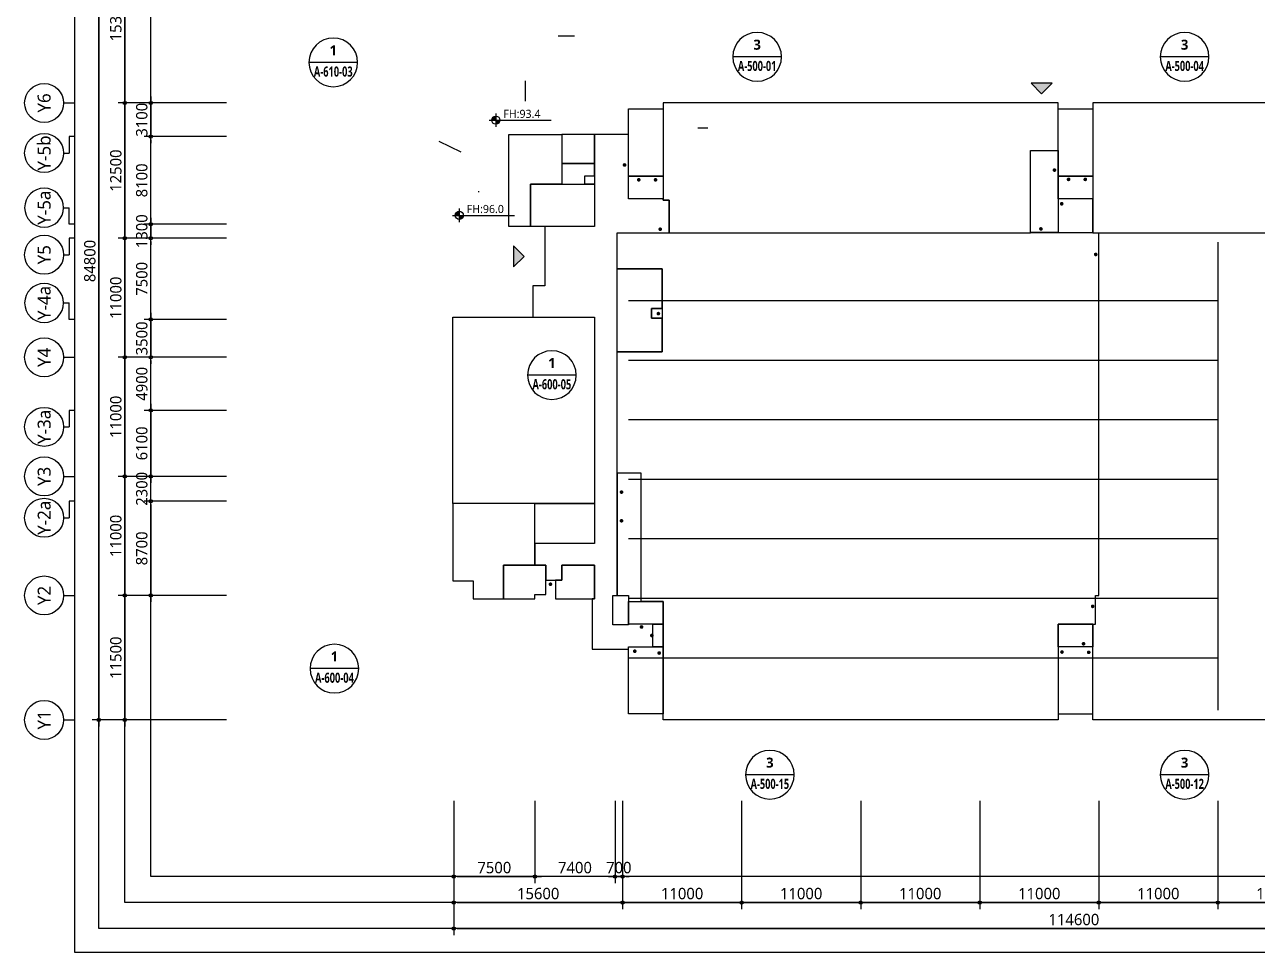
# Model space of a CAD drawing. Header units: millimetres. Extents: x -867282 to 190005487, y -1022614 to 455456909.
# Drawn here: x -598091 to -484191, y -655189 to -569482 of the extents above; entities that cross this region are included whole.
import ezdxf
from ezdxf.enums import TextEntityAlignment as Align

# ---------------------------------------------------------------- set-up
doc = ezdxf.new("R2010")
doc.units = ezdxf.units.MM
doc.header["$LTSCALE"] = 400
doc.header["$MEASUREMENT"] = 0
doc.header["$PDSIZE"] = -10
doc.layers.get('0').update_dxf_attribs({"linetype": 'CONTINUOUS'})
doc.layers.get('Defpoints').update_dxf_attribs({"color": 153, "linetype": 'CONTINUOUS'})
for name, color, linetype in [('A-ANNO-ENT', 1, 'CONTINUOUS'), ('A-ANNO-SYMB', 7, 'CONTINUOUS'), ('A-ANNO-TEXT1', 7, 'CONTINUOUS'), ('A-FLOR-MARK-ARCH', 1, 'CONTINUOUS'), ('A-ST-AXIS-BUB', 7, 'CONTINUOUS'), ('A-ST-AXIS-DIM', 7, 'CONTINUOUS'), ('AA-MKXS', 3, 'CONTINUOUS'), ('heb', 30, 'CONTINUOUS'), ('X-SEC-종$0$A-ST-AXIS-BUB', 7, 'CONTINUOUS')]:
    doc.layers.add(name, color=color, linetype=linetype)
doc.layers.add('A-XXXX-SYMB', color=7, linetype='CONTINUOUS', lineweight=25)
doc.layers.add('XR-평면도$0$A-SSXK-LEAD', color=7, linetype='CONTINUOUS', lineweight=25)
doc.layers.add('Defpoint', color=161, linetype='CONTINUOUS', plot=False)
doc.layers.add('면적', color=210, linetype='CONTINUOUS', plot=False)
doc.styles.add('2020음성 1차', font='')
doc.styles.add('SAMOO', font='romans.shx', dxfattribs={"bigfont": 'whgtxt.shx'})
doc.styles.add('SH_대대리576', font='malgun.ttf')
doc.styles.get('2020음성 1차').set_extended_font_data('NanumGothic', bold=True)
doc.dimstyles.new('SHP 600', dxfattribs={"dimscale": 300, "dimtxt": 3.5, "dimasz": 1, "dimexe": 2, "dimexo": 2, "dimgap": 1, "dimtad": 1, "dimdec": 0, "dimzin": 0, "dimdsep": 46, "dimtxsty": 'SH_대대리576', "dimblk": 'DIMDOT', "dimcen": 0.09, "dimclrt": 3, "dimadec": 0, "dimazin": 1, "dimtfac": 1, "dimtdec": 0, "dimtix": 1, "dimtmove": 2, "dimatfit": 0, "dimldrblk": 'DIMDOT', "dimfxl": 1, "dimtolj": 1, "dimtzin": 0, "dimarcsym": 0})

# ---------------------------------------------------------------- blocks, each defined once
blk = doc.blocks.new('DIMDOT')
at = {"color": 0}
blk.add_line((-2, 0), (2, 0), dxfattribs=at)
for radius in [0.5, 0.25]:
    blk.add_circle((0, 0), radius, dxfattribs=at)
blk = doc.blocks.new('*D727')
at = {"layer": 'A-ST-AXIS-DIM', "color": 0, "lineweight": -2, "transparency": 16777216}
for p, q in [((-579441, -548917), (-591841, -548917)), ((-591241, -549217), (-591241, -633417)), ((-579441, -633717), (-591841, -633717))]:
    blk.add_line(p, q, dxfattribs=at)
at = {"layer": 'Defpoints', "color": 0, "transparency": 16777216}
for p in [(-578841, -548917), (-591241, -633717), (-578841, -633717)]:
    blk.add_point(p, dxfattribs=at)
at = {"layer": 'A-ST-AXIS-DIM', "color": 0, "lineweight": -2, "transparency": 16777216, "xscale": 300, "yscale": 300, "zscale": 300}
for p, rotation in [((-591241, -548917), 90), ((-591241, -633717), 270)]:
    blk.add_blockref('DIMDOT', p, dxfattribs=dict(at, rotation=rotation))
at = {"layer": 'A-ST-AXIS-DIM', "color": 3, "transparency": 16777216, "insert": (-592066, -591317), "char_height": 1050, "attachment_point": 5, "rotation": 90, "style": 'SH_대대리576'}
blk.add_mtext('\\A1;84800', dxfattribs=at)
blk = doc.blocks.new('*D728')
at = {"layer": 'A-ST-AXIS-DIM', "color": 0, "lineweight": -2, "transparency": 16777216}
for p, q in [((-579441, -622217), (-589441, -622217)), ((-588841, -622517), (-588841, -633417)), ((-579441, -633717), (-589441, -633717))]:
    blk.add_line(p, q, dxfattribs=at)
at = {"layer": 'Defpoints', "color": 0, "transparency": 16777216}
for p in [(-578841, -622217), (-588841, -633717), (-578841, -633717)]:
    blk.add_point(p, dxfattribs=at)
at = {"layer": 'A-ST-AXIS-DIM', "color": 0, "lineweight": -2, "transparency": 16777216, "xscale": 300, "yscale": 300, "zscale": 300}
for p, rotation in [((-588841, -622217), 90), ((-588841, -633717), 270)]:
    blk.add_blockref('DIMDOT', p, dxfattribs=dict(at, rotation=rotation))
at = {"layer": 'A-ST-AXIS-DIM', "color": 3, "transparency": 16777216, "insert": (-589666, -627967), "char_height": 1050, "attachment_point": 5, "rotation": 90, "style": 'SH_대대리576'}
blk.add_mtext('\\A1;11500', dxfattribs=at)
blk = doc.blocks.new('*D729')
at = {"layer": 'A-ST-AXIS-DIM', "color": 0, "lineweight": -2, "transparency": 16777216}
for p, q in [((-579441, -611217), (-589441, -611217)), ((-588841, -611517), (-588841, -621917)), ((-579441, -622217), (-589441, -622217))]:
    blk.add_line(p, q, dxfattribs=at)
at = {"layer": 'Defpoints', "color": 0, "transparency": 16777216}
for p in [(-578841, -611217), (-588841, -622217), (-578841, -622217)]:
    blk.add_point(p, dxfattribs=at)
at = {"layer": 'A-ST-AXIS-DIM', "color": 0, "lineweight": -2, "transparency": 16777216, "xscale": 300, "yscale": 300, "zscale": 300}
for p, rotation in [((-588841, -611217), 90), ((-588841, -622217), 270)]:
    blk.add_blockref('DIMDOT', p, dxfattribs=dict(at, rotation=rotation))
at = {"layer": 'A-ST-AXIS-DIM', "color": 3, "transparency": 16777216, "insert": (-589666, -616717), "char_height": 1050, "attachment_point": 5, "rotation": 90, "style": 'SH_대대리576'}
blk.add_mtext('\\A1;11000', dxfattribs=at)
blk = doc.blocks.new('*D730')
at = {"layer": 'A-ST-AXIS-DIM', "color": 0, "lineweight": -2, "transparency": 16777216}
for p, q in [((-579441, -600217), (-589441, -600217)), ((-588841, -600517), (-588841, -610917)), ((-579441, -611217), (-589441, -611217))]:
    blk.add_line(p, q, dxfattribs=at)
at = {"layer": 'Defpoints', "color": 0, "transparency": 16777216}
for p in [(-578841, -600217), (-588841, -611217), (-578841, -611217)]:
    blk.add_point(p, dxfattribs=at)
at = {"layer": 'A-ST-AXIS-DIM', "color": 0, "lineweight": -2, "transparency": 16777216, "xscale": 300, "yscale": 300, "zscale": 300}
for p, rotation in [((-588841, -600217), 90), ((-588841, -611217), 270)]:
    blk.add_blockref('DIMDOT', p, dxfattribs=dict(at, rotation=rotation))
at = {"layer": 'A-ST-AXIS-DIM', "color": 3, "transparency": 16777216, "insert": (-589666, -605717), "char_height": 1050, "attachment_point": 5, "rotation": 90, "style": 'SH_대대리576'}
blk.add_mtext('\\A1;11000', dxfattribs=at)
blk = doc.blocks.new('*D731')
at = {"layer": 'A-ST-AXIS-DIM', "color": 0, "lineweight": -2, "transparency": 16777216}
for p, q in [((-579441, -589217), (-589441, -589217)), ((-588841, -589517), (-588841, -599917)), ((-579441, -600217), (-589441, -600217))]:
    blk.add_line(p, q, dxfattribs=at)
at = {"layer": 'Defpoints', "color": 0, "transparency": 16777216}
for p in [(-578841, -589217), (-588841, -600217), (-578841, -600217)]:
    blk.add_point(p, dxfattribs=at)
at = {"layer": 'A-ST-AXIS-DIM', "color": 0, "lineweight": -2, "transparency": 16777216, "xscale": 300, "yscale": 300, "zscale": 300}
for p, rotation in [((-588841, -589217), 90), ((-588841, -600217), 270)]:
    blk.add_blockref('DIMDOT', p, dxfattribs=dict(at, rotation=rotation))
at = {"layer": 'A-ST-AXIS-DIM', "color": 3, "transparency": 16777216, "insert": (-589666, -594717), "char_height": 1050, "attachment_point": 5, "rotation": 90, "style": 'SH_대대리576'}
blk.add_mtext('\\A1;11000', dxfattribs=at)
blk = doc.blocks.new('*D732')
at = {"layer": 'A-ST-AXIS-DIM', "color": 0, "lineweight": -2, "transparency": 16777216}
for p, q in [((-579441, -576717), (-589441, -576717)), ((-588841, -577017), (-588841, -588917)), ((-579441, -589217), (-589441, -589217))]:
    blk.add_line(p, q, dxfattribs=at)
at = {"layer": 'Defpoints', "color": 0, "transparency": 16777216}
for p in [(-578841, -576717), (-588841, -589217), (-578841, -589217)]:
    blk.add_point(p, dxfattribs=at)
at = {"layer": 'A-ST-AXIS-DIM', "color": 0, "lineweight": -2, "transparency": 16777216, "xscale": 300, "yscale": 300, "zscale": 300}
for p, rotation in [((-588841, -576717), 90), ((-588841, -589217), 270)]:
    blk.add_blockref('DIMDOT', p, dxfattribs=dict(at, rotation=rotation))
at = {"layer": 'A-ST-AXIS-DIM', "color": 3, "transparency": 16777216, "insert": (-589666, -582967), "char_height": 1050, "attachment_point": 5, "rotation": 90, "style": 'SH_대대리576'}
blk.add_mtext('\\A1;12500', dxfattribs=at)
blk = doc.blocks.new('*D733')
at = {"layer": 'A-ST-AXIS-DIM', "color": 0, "lineweight": -2, "transparency": 16777216}
for p, q in [((-579441, -561417), (-589441, -561417)), ((-588841, -561717), (-588841, -576417)), ((-579441, -576717), (-589441, -576717))]:
    blk.add_line(p, q, dxfattribs=at)
at = {"layer": 'Defpoints', "color": 0, "transparency": 16777216}
for p in [(-578841, -561417), (-588841, -576717), (-578841, -576717)]:
    blk.add_point(p, dxfattribs=at)
at = {"layer": 'A-ST-AXIS-DIM', "color": 0, "lineweight": -2, "transparency": 16777216, "xscale": 300, "yscale": 300, "zscale": 300}
for p, rotation in [((-588841, -561417), 90), ((-588841, -576717), 270)]:
    blk.add_blockref('DIMDOT', p, dxfattribs=dict(at, rotation=rotation))
at = {"layer": 'A-ST-AXIS-DIM', "color": 3, "transparency": 16777216, "insert": (-589666, -569067), "char_height": 1050, "attachment_point": 5, "rotation": 90, "style": 'SH_대대리576'}
blk.add_mtext('\\A1;15300', dxfattribs=at)
blk = doc.blocks.new('A$C2E1A0DD2')
at = {"layer": 'A-ANNO-SYMB'}
h = blk.add_hatch(color=256, dxfattribs=at)
h.paths.add_polyline_path([(750, 1200, 0.4142136), (300, 750), (750, 750)])
h.paths.add_polyline_path([(1200, 750), (750, 750), (750, 300, 0.4142136)])
for p, q in [((750, 1500), (750, 0)), ((0, 750), (1500, 750))]:
    blk.add_line(p, q, dxfattribs=at)
blk.add_circle((750, 750), 450, dxfattribs=at)
blk = doc.blocks.new('A$C33BE775C')
at = {"layer": 'A-XXXX-SYMB'}
blk.add_line((1250, 625), (5743, 625), dxfattribs=at)
at = {"layer": 'A-XXXX-SYMB', "xscale": 0.8333333333333333, "yscale": 0.8333333333333333, "zscale": 0.8333333333333333}
blk.add_blockref('A$C2E1A0DD2', (0, 0), dxfattribs=at)
blk = doc.blocks.new('*D746')
at = {"layer": 'A-ST-AXIS-DIM', "color": 0, "lineweight": -2, "transparency": 16777216}
for p, q in [((-487841, -641189), (-487841, -651189)), ((-476841, -641189), (-476841, -651189)), ((-487541, -650589), (-477141, -650589))]:
    blk.add_line(p, q, dxfattribs=at)
at = {"layer": 'Defpoints', "color": 0, "transparency": 16777216}
for p in [(-487841, -640589), (-476841, -640589), (-476841, -650589)]:
    blk.add_point(p, dxfattribs=at)
at = {"layer": 'A-ST-AXIS-DIM', "color": 0, "lineweight": -2, "transparency": 16777216, "xscale": 300, "yscale": 300, "zscale": 300, "rotation": 180}
blk.add_blockref('DIMDOT', (-487841, -650589), dxfattribs=at)
at = {"layer": 'A-ST-AXIS-DIM', "color": 0, "lineweight": -2, "transparency": 16777216, "xscale": 300, "yscale": 300, "zscale": 300}
blk.add_blockref('DIMDOT', (-476841, -650589), dxfattribs=at)
at = {"layer": 'A-ST-AXIS-DIM', "color": 3, "transparency": 16777216, "insert": (-482341, -649764), "char_height": 1050, "attachment_point": 5, "style": 'SH_대대리576'}
blk.add_mtext('\\A1;11000', dxfattribs=at)
blk = doc.blocks.new('*D747')
at = {"layer": 'A-ST-AXIS-DIM', "color": 0, "lineweight": -2, "transparency": 16777216}
for p, q in [((-498841, -641189), (-498841, -651189)), ((-487841, -641189), (-487841, -651189)), ((-498541, -650589), (-488141, -650589))]:
    blk.add_line(p, q, dxfattribs=at)
at = {"layer": 'Defpoints', "color": 0, "transparency": 16777216}
for p in [(-498841, -640589), (-487841, -640589), (-487841, -650589)]:
    blk.add_point(p, dxfattribs=at)
at = {"layer": 'A-ST-AXIS-DIM', "color": 0, "lineweight": -2, "transparency": 16777216, "xscale": 300, "yscale": 300, "zscale": 300, "rotation": 180}
blk.add_blockref('DIMDOT', (-498841, -650589), dxfattribs=at)
at = {"layer": 'A-ST-AXIS-DIM', "color": 0, "lineweight": -2, "transparency": 16777216, "xscale": 300, "yscale": 300, "zscale": 300}
blk.add_blockref('DIMDOT', (-487841, -650589), dxfattribs=at)
at = {"layer": 'A-ST-AXIS-DIM', "color": 3, "transparency": 16777216, "insert": (-493341, -649764), "char_height": 1050, "attachment_point": 5, "style": 'SH_대대리576'}
blk.add_mtext('\\A1;11000', dxfattribs=at)
blk = doc.blocks.new('*D748')
at = {"layer": 'A-ST-AXIS-DIM', "color": 0, "lineweight": -2, "transparency": 16777216}
for p, q in [((-509841, -641189), (-509841, -651189)), ((-498841, -641189), (-498841, -651189)), ((-509541, -650589), (-499141, -650589))]:
    blk.add_line(p, q, dxfattribs=at)
at = {"layer": 'Defpoints', "color": 0, "transparency": 16777216}
for p in [(-509841, -640589), (-498841, -640589), (-498841, -650589)]:
    blk.add_point(p, dxfattribs=at)
at = {"layer": 'A-ST-AXIS-DIM', "color": 0, "lineweight": -2, "transparency": 16777216, "xscale": 300, "yscale": 300, "zscale": 300, "rotation": 180}
blk.add_blockref('DIMDOT', (-509841, -650589), dxfattribs=at)
at = {"layer": 'A-ST-AXIS-DIM', "color": 0, "lineweight": -2, "transparency": 16777216, "xscale": 300, "yscale": 300, "zscale": 300}
blk.add_blockref('DIMDOT', (-498841, -650589), dxfattribs=at)
at = {"layer": 'A-ST-AXIS-DIM', "color": 3, "transparency": 16777216, "insert": (-504341, -649764), "char_height": 1050, "attachment_point": 5, "style": 'SH_대대리576'}
blk.add_mtext('\\A1;11000', dxfattribs=at)
blk = doc.blocks.new('*D749')
at = {"layer": 'A-ST-AXIS-DIM', "color": 0, "lineweight": -2, "transparency": 16777216}
for p, q in [((-520841, -641189), (-520841, -651189)), ((-509841, -641189), (-509841, -651189)), ((-520541, -650589), (-510141, -650589))]:
    blk.add_line(p, q, dxfattribs=at)
at = {"layer": 'Defpoints', "color": 0, "transparency": 16777216}
for p in [(-520841, -640589), (-509841, -640589), (-509841, -650589)]:
    blk.add_point(p, dxfattribs=at)
at = {"layer": 'A-ST-AXIS-DIM', "color": 0, "lineweight": -2, "transparency": 16777216, "xscale": 300, "yscale": 300, "zscale": 300, "rotation": 180}
blk.add_blockref('DIMDOT', (-520841, -650589), dxfattribs=at)
at = {"layer": 'A-ST-AXIS-DIM', "color": 0, "lineweight": -2, "transparency": 16777216, "xscale": 300, "yscale": 300, "zscale": 300}
blk.add_blockref('DIMDOT', (-509841, -650589), dxfattribs=at)
at = {"layer": 'A-ST-AXIS-DIM', "color": 3, "transparency": 16777216, "insert": (-515341, -649764), "char_height": 1050, "attachment_point": 5, "style": 'SH_대대리576'}
blk.add_mtext('\\A1;11000', dxfattribs=at)
blk = doc.blocks.new('*D750')
at = {"layer": 'A-ST-AXIS-DIM', "color": 0, "lineweight": -2, "transparency": 16777216}
for p, q in [((-531841, -641189), (-531841, -651189)), ((-520841, -641189), (-520841, -651189)), ((-531541, -650589), (-521141, -650589))]:
    blk.add_line(p, q, dxfattribs=at)
at = {"layer": 'Defpoints', "color": 0, "transparency": 16777216}
for p in [(-531841, -640589), (-520841, -640589), (-520841, -650589)]:
    blk.add_point(p, dxfattribs=at)
at = {"layer": 'A-ST-AXIS-DIM', "color": 0, "lineweight": -2, "transparency": 16777216, "xscale": 300, "yscale": 300, "zscale": 300, "rotation": 180}
blk.add_blockref('DIMDOT', (-531841, -650589), dxfattribs=at)
at = {"layer": 'A-ST-AXIS-DIM', "color": 0, "lineweight": -2, "transparency": 16777216, "xscale": 300, "yscale": 300, "zscale": 300}
blk.add_blockref('DIMDOT', (-520841, -650589), dxfattribs=at)
at = {"layer": 'A-ST-AXIS-DIM', "color": 3, "transparency": 16777216, "insert": (-526341, -649764), "char_height": 1050, "attachment_point": 5, "style": 'SH_대대리576'}
blk.add_mtext('\\A1;11000', dxfattribs=at)
blk = doc.blocks.new('*D751')
at = {"layer": 'A-ST-AXIS-DIM', "color": 0, "lineweight": -2, "transparency": 16777216}
for p, q in [((-542841, -641189), (-542841, -651189)), ((-531841, -641189), (-531841, -651189)), ((-542541, -650589), (-532141, -650589))]:
    blk.add_line(p, q, dxfattribs=at)
at = {"layer": 'Defpoints', "color": 0, "transparency": 16777216}
for p in [(-542841, -640589), (-531841, -640589), (-531841, -650589)]:
    blk.add_point(p, dxfattribs=at)
at = {"layer": 'A-ST-AXIS-DIM', "color": 0, "lineweight": -2, "transparency": 16777216, "xscale": 300, "yscale": 300, "zscale": 300, "rotation": 180}
blk.add_blockref('DIMDOT', (-542841, -650589), dxfattribs=at)
at = {"layer": 'A-ST-AXIS-DIM', "color": 0, "lineweight": -2, "transparency": 16777216, "xscale": 300, "yscale": 300, "zscale": 300}
blk.add_blockref('DIMDOT', (-531841, -650589), dxfattribs=at)
at = {"layer": 'A-ST-AXIS-DIM', "color": 3, "transparency": 16777216, "insert": (-537341, -649764), "char_height": 1050, "attachment_point": 5, "style": 'SH_대대리576'}
blk.add_mtext('\\A1;11000', dxfattribs=at)
blk = doc.blocks.new('*D752')
at = {"layer": 'A-ST-AXIS-DIM', "color": 0, "lineweight": -2, "transparency": 16777216}
for p, q in [((-558441, -641189), (-558441, -651189)), ((-542841, -641189), (-542841, -651189)), ((-558141, -650589), (-543141, -650589))]:
    blk.add_line(p, q, dxfattribs=at)
at = {"layer": 'Defpoints', "color": 0, "transparency": 16777216}
for p in [(-558441, -640589), (-542841, -640589), (-542841, -650589)]:
    blk.add_point(p, dxfattribs=at)
at = {"layer": 'A-ST-AXIS-DIM', "color": 0, "lineweight": -2, "transparency": 16777216, "xscale": 300, "yscale": 300, "zscale": 300, "rotation": 180}
blk.add_blockref('DIMDOT', (-558441, -650589), dxfattribs=at)
at = {"layer": 'A-ST-AXIS-DIM', "color": 0, "lineweight": -2, "transparency": 16777216, "xscale": 300, "yscale": 300, "zscale": 300}
blk.add_blockref('DIMDOT', (-542841, -650589), dxfattribs=at)
at = {"layer": 'A-ST-AXIS-DIM', "color": 3, "transparency": 16777216, "insert": (-550641, -649764), "char_height": 1050, "attachment_point": 5, "style": 'SH_대대리576'}
blk.add_mtext('\\A1;15600', dxfattribs=at)
blk = doc.blocks.new('*D753')
at = {"layer": 'A-ST-AXIS-DIM', "color": 0, "lineweight": -2, "transparency": 16777216}
for p, q in [((-558441, -641189), (-558441, -653589)), ((-443841, -641189), (-443841, -653589)), ((-558141, -652989), (-444141, -652989))]:
    blk.add_line(p, q, dxfattribs=at)
at = {"layer": 'Defpoints', "color": 0, "transparency": 16777216}
for p in [(-558441, -640589), (-443841, -640589), (-443841, -652989)]:
    blk.add_point(p, dxfattribs=at)
at = {"layer": 'A-ST-AXIS-DIM', "color": 0, "lineweight": -2, "transparency": 16777216, "xscale": 300, "yscale": 300, "zscale": 300, "rotation": 180}
blk.add_blockref('DIMDOT', (-558441, -652989), dxfattribs=at)
at = {"layer": 'A-ST-AXIS-DIM', "color": 0, "lineweight": -2, "transparency": 16777216, "xscale": 300, "yscale": 300, "zscale": 300}
blk.add_blockref('DIMDOT', (-443841, -652989), dxfattribs=at)
at = {"layer": 'A-ST-AXIS-DIM', "color": 3, "transparency": 16777216, "insert": (-501141, -652164), "char_height": 1050, "attachment_point": 5, "style": 'SH_대대리576'}
blk.add_mtext('\\A1;114600', dxfattribs=at)
blk = doc.blocks.new('A-ST-AXIS-BUB-1')
at = {"layer": 'A-ST-AXIS-BUB'}
blk.add_line((0, 350), (0, 0), dxfattribs=at)
blk.add_circle((0, 950), 600, dxfattribs=at)
blk = doc.blocks.new('A-ST-AXIS-BUB-2')
at = {"layer": 'X-SEC-종$0$A-ST-AXIS-BUB'}
blk.add_line((1800, 1050, -103000), (1800, 525, -103000), dxfattribs=at)
at = {"layer": 'X-SEC-종$0$A-ST-AXIS-BUB', "elevation": -103000}
blk.add_lwpolyline([(3323, 0), (3323, 525), (1800, 525)], dxfattribs=at)
at = {"layer": 'X-SEC-종$0$A-ST-AXIS-BUB'}
blk.add_circle((1800, 2850, -103000), 1800, dxfattribs=at)
blk = doc.blocks.new('*U392')
at = {"layer": 'AA-MKXS', "color": 3, "linetype": 'Continuous', "ltscale": 5}
blk.add_line((-5.999976, 0), (5.999976, 0), dxfattribs=at)
blk.add_circle((0, 0), 5.999976, dxfattribs=at)
at = {"layer": 'AA-MKXS', "style": 'SAMOO', "width": 0.85}
blk.add_attdef('ViewNUM', text='', height=2.5, dxfattribs=at).set_placement((0, 1), align=Align.BOTTOM_CENTER)
blk.add_attdef('SheetNUM', text='', height=2.5, dxfattribs=at).set_placement((0, -1), align=Align.TOP_CENTER)
blk = doc.blocks.new('*D756')
at = {"layer": 'A-ST-AXIS-DIM', "color": 0, "lineweight": -2, "transparency": 16777216}
for p, q in [((-579441, -611217), (-587041, -611217)), ((-586441, -610917), (-586441, -610617)), ((-586441, -613517), (-586441, -611217)), ((-579441, -613517), (-587041, -613517)), ((-586441, -613817), (-586441, -614117))]:
    blk.add_line(p, q, dxfattribs=at)
at = {"layer": 'Defpoints', "color": 0, "transparency": 16777216}
for p in [(-586441, -611217), (-578841, -611217), (-578841, -613517)]:
    blk.add_point(p, dxfattribs=at)
at = {"layer": 'A-ST-AXIS-DIM', "color": 0, "lineweight": -2, "transparency": 16777216, "xscale": 300, "yscale": 300, "zscale": 300}
for p, rotation in [((-586441, -611217), 270), ((-586441, -613517), 90)]:
    blk.add_blockref('DIMDOT', p, dxfattribs=dict(at, rotation=rotation))
at = {"layer": 'A-ST-AXIS-DIM', "color": 3, "transparency": 16777216, "insert": (-587266, -612367), "char_height": 1050, "attachment_point": 5, "rotation": 90, "style": 'SH_대대리576'}
blk.add_mtext('\\A1;2300', dxfattribs=at)
blk = doc.blocks.new('*D757')
at = {"layer": 'A-ST-AXIS-DIM', "color": 0, "lineweight": -2, "transparency": 16777216}
for p, q in [((-579441, -613517), (-587041, -613517)), ((-586441, -613817), (-586441, -621917)), ((-579441, -622217), (-587041, -622217))]:
    blk.add_line(p, q, dxfattribs=at)
at = {"layer": 'Defpoints', "color": 0, "transparency": 16777216}
for p in [(-578841, -613517), (-586441, -622217), (-578841, -622217)]:
    blk.add_point(p, dxfattribs=at)
at = {"layer": 'A-ST-AXIS-DIM', "color": 0, "lineweight": -2, "transparency": 16777216, "xscale": 300, "yscale": 300, "zscale": 300}
for p, rotation in [((-586441, -613517), 90), ((-586441, -622217), 270)]:
    blk.add_blockref('DIMDOT', p, dxfattribs=dict(at, rotation=rotation))
at = {"layer": 'A-ST-AXIS-DIM', "color": 3, "transparency": 16777216, "insert": (-587266, -617867), "char_height": 1050, "attachment_point": 5, "rotation": 90, "style": 'SH_대대리576'}
blk.add_mtext('\\A1;8700', dxfattribs=at)
blk = doc.blocks.new('*D758')
at = {"layer": 'A-ST-AXIS-DIM', "color": 0, "lineweight": -2, "transparency": 16777216}
for p, q in [((-579441, -605117), (-587041, -605117)), ((-586441, -605417), (-586441, -610917)), ((-579441, -611217), (-587041, -611217))]:
    blk.add_line(p, q, dxfattribs=at)
at = {"layer": 'Defpoints', "color": 0, "transparency": 16777216}
for p in [(-578841, -605117), (-586441, -611217), (-578841, -611217)]:
    blk.add_point(p, dxfattribs=at)
at = {"layer": 'A-ST-AXIS-DIM', "color": 0, "lineweight": -2, "transparency": 16777216, "xscale": 300, "yscale": 300, "zscale": 300}
for p, rotation in [((-586441, -605117), 90), ((-586441, -611217), 270)]:
    blk.add_blockref('DIMDOT', p, dxfattribs=dict(at, rotation=rotation))
at = {"layer": 'A-ST-AXIS-DIM', "color": 3, "transparency": 16777216, "insert": (-587266, -608167), "char_height": 1050, "attachment_point": 5, "rotation": 90, "style": 'SH_대대리576'}
blk.add_mtext('\\A1;6100', dxfattribs=at)
blk = doc.blocks.new('*D759')
at = {"layer": 'A-ST-AXIS-DIM', "color": 0, "lineweight": -2, "transparency": 16777216}
for p, q in [((-579441, -600217), (-587041, -600217)), ((-586441, -604817), (-586441, -600517)), ((-579441, -605117), (-587041, -605117))]:
    blk.add_line(p, q, dxfattribs=at)
at = {"layer": 'Defpoints', "color": 0, "transparency": 16777216}
for p in [(-586441, -600217), (-578841, -600217), (-578841, -605117)]:
    blk.add_point(p, dxfattribs=at)
at = {"layer": 'A-ST-AXIS-DIM', "color": 0, "lineweight": -2, "transparency": 16777216, "xscale": 300, "yscale": 300, "zscale": 300}
for p, rotation in [((-586441, -600217), 90), ((-586441, -605117), 270)]:
    blk.add_blockref('DIMDOT', p, dxfattribs=dict(at, rotation=rotation))
at = {"layer": 'A-ST-AXIS-DIM', "color": 3, "transparency": 16777216, "insert": (-587266, -602667), "char_height": 1050, "attachment_point": 5, "rotation": 90, "style": 'SH_대대리576'}
blk.add_mtext('\\A1;4900', dxfattribs=at)
blk = doc.blocks.new('*D760')
at = {"layer": 'A-ST-AXIS-DIM', "color": 0, "lineweight": -2, "transparency": 16777216}
for p, q in [((-579441, -596717), (-587041, -596717)), ((-586441, -596417), (-586441, -596117)), ((-586441, -596717), (-586441, -600217)), ((-579441, -600217), (-587041, -600217)), ((-586441, -600517), (-586441, -600817))]:
    blk.add_line(p, q, dxfattribs=at)
at = {"layer": 'Defpoints', "color": 0, "transparency": 16777216}
for p in [(-578841, -596717), (-586441, -600217), (-578841, -600217)]:
    blk.add_point(p, dxfattribs=at)
at = {"layer": 'A-ST-AXIS-DIM', "color": 0, "lineweight": -2, "transparency": 16777216, "xscale": 300, "yscale": 300, "zscale": 300}
for p, rotation in [((-586441, -596717), 270), ((-586441, -600217), 90)]:
    blk.add_blockref('DIMDOT', p, dxfattribs=dict(at, rotation=rotation))
at = {"layer": 'A-ST-AXIS-DIM', "color": 3, "transparency": 16777216, "insert": (-587266, -598467), "char_height": 1050, "attachment_point": 5, "rotation": 90, "style": 'SH_대대리576'}
blk.add_mtext('\\A1;3500', dxfattribs=at)
blk = doc.blocks.new('*D761')
at = {"layer": 'A-ST-AXIS-DIM', "color": 0, "lineweight": -2, "transparency": 16777216}
for p, q in [((-579441, -589217), (-587041, -589217)), ((-586441, -596417), (-586441, -589517)), ((-579441, -596717), (-587041, -596717))]:
    blk.add_line(p, q, dxfattribs=at)
at = {"layer": 'Defpoints', "color": 0, "transparency": 16777216}
for p in [(-586441, -589217), (-578841, -589217), (-578841, -596717)]:
    blk.add_point(p, dxfattribs=at)
at = {"layer": 'A-ST-AXIS-DIM', "color": 0, "lineweight": -2, "transparency": 16777216, "xscale": 300, "yscale": 300, "zscale": 300}
for p, rotation in [((-586441, -589217), 90), ((-586441, -596717), 270)]:
    blk.add_blockref('DIMDOT', p, dxfattribs=dict(at, rotation=rotation))
at = {"layer": 'A-ST-AXIS-DIM', "color": 3, "transparency": 16777216, "insert": (-587266, -592967), "char_height": 1050, "attachment_point": 5, "rotation": 90, "style": 'SH_대대리576'}
blk.add_mtext('\\A1;7500', dxfattribs=at)
blk = doc.blocks.new('*D762')
at = {"layer": 'A-ST-AXIS-DIM', "color": 0, "lineweight": -2, "transparency": 16777216}
for p, q in [((-586441, -587617), (-586441, -587317)), ((-579441, -587917), (-587041, -587917)), ((-586441, -587917), (-586441, -589217)), ((-579441, -589217), (-587041, -589217)), ((-586441, -589517), (-586441, -589817))]:
    blk.add_line(p, q, dxfattribs=at)
at = {"layer": 'Defpoints', "color": 0, "transparency": 16777216}
for p in [(-578841, -587917), (-586441, -589217), (-578841, -589217)]:
    blk.add_point(p, dxfattribs=at)
at = {"layer": 'A-ST-AXIS-DIM', "color": 0, "lineweight": -2, "transparency": 16777216, "xscale": 300, "yscale": 300, "zscale": 300}
for p, rotation in [((-586441, -587917), 270), ((-586441, -589217), 90)]:
    blk.add_blockref('DIMDOT', p, dxfattribs=dict(at, rotation=rotation))
at = {"layer": 'A-ST-AXIS-DIM', "color": 3, "transparency": 16777216, "insert": (-587266, -588567), "char_height": 1050, "attachment_point": 5, "rotation": 90, "style": 'SH_대대리576'}
blk.add_mtext('\\A1;1300', dxfattribs=at)
blk = doc.blocks.new('*D763')
at = {"layer": 'A-ST-AXIS-DIM', "color": 0, "lineweight": -2, "transparency": 16777216}
for p, q in [((-579441, -579817), (-587041, -579817)), ((-586441, -587617), (-586441, -580117)), ((-579441, -587917), (-587041, -587917))]:
    blk.add_line(p, q, dxfattribs=at)
at = {"layer": 'Defpoints', "color": 0, "transparency": 16777216}
for p in [(-586441, -579817), (-578841, -579817), (-578841, -587917)]:
    blk.add_point(p, dxfattribs=at)
at = {"layer": 'A-ST-AXIS-DIM', "color": 0, "lineweight": -2, "transparency": 16777216, "xscale": 300, "yscale": 300, "zscale": 300}
for p, rotation in [((-586441, -579817), 90), ((-586441, -587917), 270)]:
    blk.add_blockref('DIMDOT', p, dxfattribs=dict(at, rotation=rotation))
at = {"layer": 'A-ST-AXIS-DIM', "color": 3, "transparency": 16777216, "insert": (-587266, -583867), "char_height": 1050, "attachment_point": 5, "rotation": 90, "style": 'SH_대대리576'}
blk.add_mtext('\\A1;8100', dxfattribs=at)
blk = doc.blocks.new('*D764')
at = {"layer": 'A-ST-AXIS-DIM', "color": 0, "lineweight": -2, "transparency": 16777216}
for p, q in [((-586441, -576417), (-586441, -576117)), ((-579441, -576717), (-587041, -576717)), ((-586441, -576717), (-586441, -579817)), ((-579441, -579817), (-587041, -579817)), ((-586441, -580117), (-586441, -580417))]:
    blk.add_line(p, q, dxfattribs=at)
at = {"layer": 'Defpoints', "color": 0, "transparency": 16777216}
for p in [(-578841, -576717), (-586441, -579817), (-578841, -579817)]:
    blk.add_point(p, dxfattribs=at)
at = {"layer": 'A-ST-AXIS-DIM', "color": 0, "lineweight": -2, "transparency": 16777216, "xscale": 300, "yscale": 300, "zscale": 300}
for p, rotation in [((-586441, -576717), 270), ((-586441, -579817), 90)]:
    blk.add_blockref('DIMDOT', p, dxfattribs=dict(at, rotation=rotation))
at = {"layer": 'A-ST-AXIS-DIM', "color": 3, "transparency": 16777216, "insert": (-587266, -578267), "char_height": 1050, "attachment_point": 5, "rotation": 90, "style": 'SH_대대리576'}
blk.add_mtext('\\A1;3100', dxfattribs=at)
blk = doc.blocks.new('*D765')
at = {"layer": 'A-ST-AXIS-DIM', "color": 0, "lineweight": -2, "transparency": 16777216}
for p, q in [((-558441, -641189), (-558441, -648789)), ((-550941, -641189), (-550941, -648789)), ((-558141, -648189), (-551241, -648189))]:
    blk.add_line(p, q, dxfattribs=at)
at = {"layer": 'Defpoints', "color": 0, "transparency": 16777216}
for p in [(-558441, -640589), (-550941, -640589), (-550941, -648189)]:
    blk.add_point(p, dxfattribs=at)
at = {"layer": 'A-ST-AXIS-DIM', "color": 0, "lineweight": -2, "transparency": 16777216, "xscale": 300, "yscale": 300, "zscale": 300, "rotation": 180}
blk.add_blockref('DIMDOT', (-558441, -648189), dxfattribs=at)
at = {"layer": 'A-ST-AXIS-DIM', "color": 0, "lineweight": -2, "transparency": 16777216, "xscale": 300, "yscale": 300, "zscale": 300}
blk.add_blockref('DIMDOT', (-550941, -648189), dxfattribs=at)
at = {"layer": 'A-ST-AXIS-DIM', "color": 3, "transparency": 16777216, "insert": (-554691, -647364), "char_height": 1050, "attachment_point": 5, "style": 'SH_대대리576'}
blk.add_mtext('\\A1;7500', dxfattribs=at)
blk = doc.blocks.new('*D766')
at = {"layer": 'A-ST-AXIS-DIM', "color": 0, "lineweight": -2, "transparency": 16777216}
for p, q in [((-550941, -641189), (-550941, -648789)), ((-543541, -641189), (-543541, -648789)), ((-543841, -648189), (-550641, -648189))]:
    blk.add_line(p, q, dxfattribs=at)
at = {"layer": 'Defpoints', "color": 0, "transparency": 16777216}
for p in [(-550941, -640589), (-543541, -640589), (-550941, -648189)]:
    blk.add_point(p, dxfattribs=at)
at = {"layer": 'A-ST-AXIS-DIM', "color": 0, "lineweight": -2, "transparency": 16777216, "xscale": 300, "yscale": 300, "zscale": 300, "rotation": 180}
blk.add_blockref('DIMDOT', (-550941, -648189), dxfattribs=at)
at = {"layer": 'A-ST-AXIS-DIM', "color": 0, "lineweight": -2, "transparency": 16777216, "xscale": 300, "yscale": 300, "zscale": 300}
blk.add_blockref('DIMDOT', (-543541, -648189), dxfattribs=at)
at = {"layer": 'A-ST-AXIS-DIM', "color": 3, "transparency": 16777216, "insert": (-547241, -647364), "char_height": 1050, "attachment_point": 5, "style": 'SH_대대리576'}
blk.add_mtext('\\A1;7400', dxfattribs=at)
blk = doc.blocks.new('*D767')
at = {"layer": 'A-ST-AXIS-DIM', "color": 0, "lineweight": -2, "transparency": 16777216}
for p, q in [((-543541, -641189), (-543541, -648789)), ((-542841, -641189), (-542841, -648789)), ((-543841, -648189), (-544141, -648189)), ((-543541, -648189), (-542841, -648189)), ((-542541, -648189), (-542241, -648189))]:
    blk.add_line(p, q, dxfattribs=at)
at = {"layer": 'Defpoints', "color": 0, "transparency": 16777216}
for p in [(-543541, -640589), (-542841, -640589), (-542841, -648189)]:
    blk.add_point(p, dxfattribs=at)
at = {"layer": 'A-ST-AXIS-DIM', "color": 0, "lineweight": -2, "transparency": 16777216, "xscale": 300, "yscale": 300, "zscale": 300}
blk.add_blockref('DIMDOT', (-543541, -648189), dxfattribs=at)
at = {"layer": 'A-ST-AXIS-DIM', "color": 0, "lineweight": -2, "transparency": 16777216, "xscale": 300, "yscale": 300, "zscale": 300, "rotation": 180}
blk.add_blockref('DIMDOT', (-542841, -648189), dxfattribs=at)
at = {"layer": 'A-ST-AXIS-DIM', "color": 3, "transparency": 16777216, "insert": (-543191, -647364), "char_height": 1050, "attachment_point": 5, "style": 'SH_대대리576'}
blk.add_mtext('\\A1;700', dxfattribs=at)
blk = doc.blocks.new('G$C103DFDC3')
blk.add_line((92200, 51120, 103000), (95600, 51120))
at = {"layer": '면적'}
for points in [[(20000, 48025), (20000, 45000), (53400, 45000), (53400, 52620), (55950, 52620), (55950, 57000), (20000, 57000), (19450, 57000), (19450, 48025), (20000, 48025)], [(95600, 57500), (92200, 57500), (92200, 57000), (60200, 57000), (59150, 57000), (59150, 48025), (59150, 48025), (59150, 45000), (92200, 45000), (92200, 51120), (95600, 51120)], [(95600, 57500), (108000, 57500), (108000, 45000), (95600, 45000)], [(108000, 57500), (108000, 44925), (110950, 44925), (110950, 56450), (110900, 56450), (110900, 56600), (110900, 57500)], [(16250, 56450), (19450, 56450), (19450, 50250), (16250, 50250)], [(59150, 50250), (55950, 50250), (55950, 56450), (59150, 56450)], [(114150, 50250), (110950, 50250), (110950, 56450), (114150, 56450)], [(12900, 6550), (16250, 6550), (16250, 6750), (18500, 6750), (18500, 8850), (16250, 8850), (16250, 8800), (14800, 8800), (14800, 11500), (15200, 11500), (15200, 45000), (20000, 45000), (20000, 48025), (19450, 48025), (19450, 48150), (16250, 48150), (16250, 54100), (13100, 54100), (13100, 45600), (8525, 45600), (8525, 40100), (7400, 40100), (7400, 37200), (13100, 37200), (13100, 16300), (7600, 16300), (7600, 14300), (8600, 14300), (8600, 12900), (10100, 12900), (10100, 14300), (13100, 14300), (13100, 11200), (12900, 11200), (12900, 6550)], [(13100, 54100), (10100, 54100), (10100, 51420), (13100, 51420)], [(55950, 45025), (53400, 45025), (53400, 52620), (55950, 52620)], [(10100, 51420), (10100, 49500), (12210, 49500), (12210, 50270), (13100, 50270), (13100, 51420)], [(12210, 50270), (13100, 50270), (13100, 49500), (12210, 49500)], [(16250, 50250), (19450, 50250), (19450, 48150), (16250, 48150)], [(59150, 48150), (55950, 48150), (55950, 50250), (59150, 50250)], [(92200, 45000), (93100, 45000), (93100, 44925), (95600, 44925), (95600, 51120), (92200, 51120)], [(114150, 48150), (110950, 48150), (110950, 50250), (114150, 50250)], [(7200, 49500), (13100, 49500), (13100, 45600), (7200, 45600)], [(55950, 48150), (55950, 45025), (59150, 45025), (59150, 48025), (59150, 48025), (59150, 48150)], [(110950, 48150), (110950, 44925), (114150, 44925), (114150, 48025), (114150, 48025), (114150, 48150)], [(15200, 45000), (53400, 45000), (53400, 45025), (59150, 45025), (59150, 45000), (93100, 45000), (93100, 44925), (95600, 44925), (95600, 45000), (108000, 45000), (108000, 44925), (115200, 44925), (115200, 33500), (114700, 33500), (114700, 8850), (110950, 8850), (110950, 0), (59150, 0), (59150, 8850), (55950, 8850), (55950, 0), (19450, 0), (19450, 10950), (17400, 10950), (17400, 11500), (17400, 11500), (17400, 15800), (17400, 15800), (17400, 22800), (15200, 22800), (15200, 34000), (19355, 34000), (19355, 37125), (18355, 37125), (18355, 38025), (19355, 38025), (19355, 41675), (15200, 41675)], [(15200, 41675), (19355, 41675), (19355, 38025), (18355, 38025), (18355, 37125), (19355, 37125), (19355, 34000), (15200, 34000)], [(0, 20000), (0, 37200), (13100, 37200), (13100, 20000)], [(15200, 22800), (15200, 11500), (16250, 11500), (16250, 10950), (17400, 10950), (17400, 22725), (17400, 22800)], [(7600, 14300), (7600, 20000), (0, 20000), (0, 12850), (1900, 12850), (1900, 11200), (4700, 11200), (4700, 14300)], [(7600, 20000), (13100, 20000), (13100, 16300), (7600, 16300)], [(4700, 14300), (4700, 11200), (7600, 11200), (7600, 11600), (8600, 11600), (8600, 14300)], [(9500, 12900), (9500, 11200), (13100, 11200), (13100, 14300), (10100, 14300), (10100, 12900)], [(14800, 11500), (16250, 11500), (16250, 8800), (14800, 8800)], [(16250, 10950), (19450, 10950), (19450, 8850), (16250, 8850)], [(19450, 6750), (18500, 6750), (18500, 8850), (19450, 8850)], [(55950, 8850), (59150, 8850), (59150, 6750), (55950, 6750)], [(110950, 8850), (114150, 8850), (114150, 6750), (110950, 6750)], [(16250, 6750), (19450, 6750), (19450, 550), (16250, 550)], [(55950, 6750), (55950, 6750), (55950, 6750), (55950, 550), (59150, 550), (59150, 6750), (59150, 6750)], [(114150, 6750), (114150, 6750), (114150, 6750), (110950, 6750), (110950, 550), (114150, 550)]]:
    blk.add_lwpolyline(points, close=True, dxfattribs=at)
for points in [[(10100, 51420), (10100, 51420), (10100, 49500), (10100, 49500), (7200, 49500), (7200, 45600), (5200, 45600), (5200, 54100), (10100, 54100), (10100, 51420)], [(59150, 8850), (59400, 8850), (59400, 11500), (59700, 11500), (59700, 45000)]]:
    blk.add_lwpolyline(points, dxfattribs=at)
at = {"layer": '면적', "elevation": 103000}
blk.add_lwpolyline([(18355, 38025), (19355, 38025), (19355, 37125), (18355, 37125)], close=True, dxfattribs=at)

msp = doc.modelspace()

# ---------------------------------------------------------------- hatches: boundary and pattern name
at = {"layer": 'A-ANNO-ENT'}
for points in [[(-505099.6, -574893.4), (-503163.6, -574893.4), (-504131.6, -575861.4)], [(-552919.5, -591864.1), (-552919.5, -589928.1), (-551951.5, -590896.1)]]:
    msp.add_hatch(color=256, dxfattribs=at).paths.add_polyline_path(points)

# ---------------------------------------------------------------- linework, layer by layer
for points in [[(-547300.3, -570555.4), (-548800.3, -570555.4)], [(-535889, -579002.3), (-534966.2, -579002.3)]]:
    msp.add_lwpolyline(points)
for points in [[(-503163.6, -574893.4), (-505099.6, -574893.4), (-504131.6, -575861.4)], [(-552919.5, -589928.1), (-552919.5, -591864.1), (-551951.5, -590896.1)]]:
    msp.add_lwpolyline(points, close=True, dxfattribs=at)
at = {"layer": 'A-FLOR-MARK-ARCH', "const_width": 168.8}
for points in [[(-542745.5, -582446.5, 1), (-542576.7, -582446.5, 1)], [(-503021.5, -582916.4, 1), (-502852.8, -582916.4, 1)], [(-541434.1, -583817.2, 1), (-541265.3, -583817.2, 1)], [(-539882.2, -583817.2, 1), (-539713.4, -583817.2, 1)], [(-501718.5, -583776.3, 1), (-501549.7, -583776.3, 1)], [(-500176.4, -583776.3, 1), (-500007.6, -583776.3, 1)], [(-502354.1, -586031.1, 1), (-502185.3, -586031.1, 1)], [(-539447.8, -588382, 1), (-539279.1, -588382, 1)], [(-504271, -588352.6, 1), (-504102.2, -588352.6, 1)], [(-499209.9, -590710.4, 1), (-499041.1, -590710.4, 1)], [(-539620.6, -596179.7, 1), (-539451.9, -596179.7, 1)], [(-543027.3, -612667.2, 1), (-542858.5, -612667.2, 1)], [(-543027.3, -615319.3, 1), (-542858.5, -615319.3, 1)], [(-549592.9, -621179.3, 1), (-549424.2, -621179.3, 1)], [(-499493, -623225.4, 1), (-499324.3, -623225.4, 1)], [(-541175.6, -625130.1, 1), (-541006.9, -625130.1, 1)], [(-540225.6, -625917.2, 1), (-540056.9, -625917.2, 1)], [(-541803.9, -627366.5, 1), (-541635.2, -627366.5, 1)], [(-539545.2, -627535.3, 1), (-539376.5, -627535.3, 1)], [(-502326.9, -627446.2, 1), (-502158.2, -627446.2, 1)], [(-500334.1, -626680.5, 1), (-500165.3, -626680.5, 1)], [(-499853.6, -627470.8, 1), (-499684.9, -627470.8, 1)]]:
    msp.add_lwpolyline(points, format="xyb", close=True, dxfattribs=at)
at = {"layer": 'Defpoint'}
for points in [[(-422241.2, -655188.6), (-593441.2, -655188.6), (-593441.2, -526617.2), (-422241.2, -526617.2)], [(-424441.2, -652988.6), (-591241.2, -652988.6), (-591241.2, -528817.2), (-424441.2, -528817.2)], [(-426841.2, -650588.6), (-588841.2, -650588.6), (-588841.2, -531217.2), (-426841.2, -531217.2)], [(-429241.2, -648188.6), (-586441.2, -648188.6), (-586441.2, -533617.2), (-429241.2, -533617.2)]]:
    msp.add_lwpolyline(points, close=True, dxfattribs=at)
at = {"layer": 'heb', "elevation": 103000}
msp.add_lwpolyline([(-487841.2, -589566.2), (-487841.2, -632817.2)], dxfattribs=at)
at = {"layer": 'heb'}
for points in [[(-542291.2, -594967.2), (-487841.2, -594967.2)], [(-542291.2, -600467.2), (-487841.2, -600467.2)], [(-542291.2, -605967.2), (-487841.2, -605967.2)], [(-542291.2, -611467.2), (-487841.2, -611467.2)], [(-542291.2, -616967.2), (-487841.2, -616967.2)], [(-542291.2, -622467.2), (-487841.2, -622467.2)], [(-542291.2, -627967.2), (-487841.2, -627967.2)]]:
    msp.add_lwpolyline(points, dxfattribs=at)
at = {"layer": 'XR-평면도$0$A-SSXK-LEAD', "const_width": 75}
msp.add_lwpolyline([(-556140.1, -584951.3, -1), (-556140.1, -584876.3, -1)], format="xyb", close=True, dxfattribs=at)
at = {"layer": '면적'}
msp.add_line((-551841.2, -574666.7), (-551841.2, -576547.5), dxfattribs=at)
msp.add_lwpolyline([(-557757.6, -581273.8), (-559803.6, -580277.2)], dxfattribs=at)

# ---------------------------------------------------------------- block references
ref = msp.add_blockref('*U392', (-530409.5, -572453.7), dxfattribs=dict(xscale=-375.0015000059622, yscale=375.0015000059622, zscale=375.0015000059622))
ref.add_attrib('SheetNUM', 'A-500-01', dxfattribs={"layer": 'AA-MKXS', "height": 930, "style": '2020음성 1차', "width": 0.7}).set_placement((-530409.5, -572828.7, 103000), align=Align.TOP_CENTER)
ref.add_attrib('ViewNUM', '3', dxfattribs={"layer": 'AA-MKXS', "height": 930, "style": '2020음성 1차'}).set_placement((-530409.5, -572078.7, 103000), align=Align.BOTTOM_CENTER)
ref = msp.add_blockref('*U392', (-490909.5, -572453.7), dxfattribs=dict(xscale=-375.0015000059622, yscale=375.0015000059622, zscale=375.0015000059622))
ref.add_attrib('SheetNUM', 'A-500-04', dxfattribs={"layer": 'AA-MKXS', "height": 930, "style": '2020음성 1차', "width": 0.7}).set_placement((-490909.5, -572828.7, 103000), align=Align.TOP_CENTER)
ref.add_attrib('ViewNUM', '3', dxfattribs={"layer": 'AA-MKXS', "height": 930, "style": '2020음성 1차'}).set_placement((-490909.5, -572078.7, 103000), align=Align.BOTTOM_CENTER)
ref = msp.add_blockref('*U392', (-569575.9, -572970.8), dxfattribs=dict(xscale=-375.0015000059622, yscale=375.0015000059622, zscale=375.0015000059622))
ref.add_attrib('SheetNUM', 'A-610-03', dxfattribs={"layer": 'AA-MKXS', "height": 937.5, "style": '2020음성 1차', "width": 0.7}).set_placement((-569575.9, -573345.8, 103000), align=Align.TOP_CENTER)
ref.add_attrib('ViewNUM', '1', dxfattribs={"layer": 'AA-MKXS', "height": 937.5, "style": '2020음성 1차'}).set_placement((-569575.9, -572595.8, 103000), align=Align.BOTTOM_CENTER)
for name, p in [('G$C103DFDC3', (-558541.2, -633717.2)), ('A$C33BE775C', (-555179.6, -578933.4)), ('A$C33BE775C', (-558557.9, -587725.6))]:
    msp.add_blockref(name, p)
ref = msp.add_blockref('*U392', (-549376.5, -601861.7), dxfattribs=dict(xscale=-375.0015000059622, yscale=375.0015000059622, zscale=375.0015000059622))
ref.add_attrib('SheetNUM', 'A-600-05', dxfattribs={"layer": 'AA-MKXS', "height": 937.5, "style": '2020음성 1차', "width": 0.7}).set_placement((-549376.5, -602236.7), align=Align.TOP_CENTER)
ref.add_attrib('ViewNUM', '1', dxfattribs={"layer": 'AA-MKXS', "height": 937.5, "style": '2020음성 1차'}).set_placement((-549376.5, -601486.7), align=Align.BOTTOM_CENTER)
ref = msp.add_blockref('*U392', (-569465.9, -628973.6), dxfattribs=dict(xscale=-375.0015000059622, yscale=375.0015000059622, zscale=375.0015000059622))
ref.add_attrib('SheetNUM', 'A-600-04', dxfattribs={"layer": 'AA-MKXS', "height": 937.5, "style": '2020음성 1차', "width": 0.7}).set_placement((-569465.9, -629348.6), align=Align.TOP_CENTER)
ref.add_attrib('ViewNUM', '1', dxfattribs={"layer": 'AA-MKXS', "height": 937.5, "style": '2020음성 1차'}).set_placement((-569465.9, -628598.6), align=Align.BOTTOM_CENTER)
ref = msp.add_blockref('*U392', (-529234.5, -638780.7), dxfattribs=dict(xscale=-375.0015000059622, yscale=375.0015000059622, zscale=375.0015000059622))
ref.add_attrib('SheetNUM', 'A-500-15', dxfattribs={"layer": 'AA-MKXS', "height": 930, "style": '2020음성 1차', "width": 0.7}).set_placement((-529234.5, -639155.7, 103000), align=Align.TOP_CENTER)
ref.add_attrib('ViewNUM', '3', dxfattribs={"layer": 'AA-MKXS', "height": 930, "style": '2020음성 1차'}).set_placement((-529234.5, -638405.6, 103000), align=Align.BOTTOM_CENTER)
ref = msp.add_blockref('*U392', (-490909.5, -638780.7), dxfattribs=dict(xscale=-375.0015000059622, yscale=375.0015000059622, zscale=375.0015000059622))
ref.add_attrib('SheetNUM', 'A-500-12', dxfattribs={"layer": 'AA-MKXS', "height": 930, "style": '2020음성 1차', "width": 0.7}).set_placement((-490909.5, -639155.7), align=Align.TOP_CENTER)
ref.add_attrib('ViewNUM', '3', dxfattribs={"layer": 'AA-MKXS', "height": 930, "style": '2020음성 1차'}).set_placement((-490909.5, -638405.6), align=Align.BOTTOM_CENTER)
at = {"layer": 'A-ST-AXIS-BUB', "xscale": 3, "yscale": 3, "zscale": 3, "rotation": 90}
for p in [(-593441.2, -576717.2), (-593441.2, -600217.2), (-593441.2, -611217.2), (-593441.2, -622217.2), (-593441.2, -633717.2)]:
    msp.add_blockref('A-ST-AXIS-BUB-1', p, dxfattribs=at)
at = {"layer": 'A-ST-AXIS-BUB'}
for p, rotation in [((-593441.2, -583140.1), 90), ((-593441.2, -592540.1), 90.00000000000001), ((-593441.2, -608440.1), 90), ((-593441.2, -616840.1), 90)]:
    msp.add_blockref('A-ST-AXIS-BUB-2', p, dxfattribs=dict(at, rotation=rotation))
at = {"layer": 'A-ST-AXIS-BUB', "xscale": -1, "rotation": 89.99999999999993}
for p in [(-593441.2, -584594.3), (-593441.2, -593394.3)]:
    msp.add_blockref('A-ST-AXIS-BUB-2', p, dxfattribs=at)

# ---------------------------------------------------------------- texts
at = {"color": 1, "style": 'SH_대대리576'}
for s, p in [('FH:93.4', (-553861.8, -577720.2)), ('FH:96.0', (-557240.1, -586512.4))]:
    msp.add_text(s, height=750, dxfattribs=at).set_placement(p, align=Align.MIDDLE_LEFT)
at = {"layer": 'A-ANNO-TEXT1', "style": 'SH_대대리576'}
for s, p in [('Y6', (-596291.2, -576717.2)), ('Y-5b', (-596291.2, -581340.1)), ('Y-5a', (-596291.2, -586394.3)), ('Y5', (-596291.2, -590740.1)), ('Y-4a', (-596291.2, -595194.3)), ('Y4', (-596291.2, -600217.2)), ('Y-3a', (-596291.2, -606640.1)), ('Y3', (-596291.2, -611217.2)), ('Y-2a', (-596291.2, -615040.1)), ('Y2', (-596291.2, -622217.2)), ('Y1', (-596291.2, -633717.2))]:
    msp.add_text(s, height=1200, rotation=90, dxfattribs=at).set_placement(p, align=Align.MIDDLE_CENTER)

# ---------------------------------------------------------------- dimensions: what is measured, and where the dimension line sits
at = {"layer": 'A-ST-AXIS-DIM'}
for base, p1, p2, angle, picture, middle in [((-591241.2, -633717.2), (-578841.2, -548917.2), (-578841.2, -633717.2), 90, '*D727', (-592066.2, -591317.2)), ((-588841.2, -576717.2), (-578841.2, -561417.2), (-578841.2, -576717.2), 90, '*D733', (-589666.2, -569067.2)), ((-588841.2, -589217.2), (-578841.2, -576717.2), (-578841.2, -589217.2), 90, '*D732', (-589666.2, -582967.2)), ((-586441.2, -579817.2), (-578841.2, -576717.2), (-578841.2, -579817.2), 90, '*D764', (-587266.2, -578267.2)), ((-586441.2, -579817.2), (-578841.2, -587917.2), (-578841.2, -579817.2), 270, '*D763', (-587266.2, -583867.2)), ((-586441.2, -589217.2), (-578841.2, -587917.2), (-578841.2, -589217.2), 90, '*D762', (-587266.2, -588567.2)), ((-588841.2, -600217.2), (-578841.2, -589217.2), (-578841.2, -600217.2), 90, '*D731', (-589666.2, -594717.2)), ((-586441.2, -589217.2), (-578841.2, -596717.2), (-578841.2, -589217.2), 270, '*D761', (-587266.2, -592967.2)), ((-586441.2, -600217.2), (-578841.2, -596717.2), (-578841.2, -600217.2), 90, '*D760', (-587266.2, -598467.2)), ((-588841.2, -611217.2), (-578841.2, -600217.2), (-578841.2, -611217.2), 90, '*D730', (-589666.2, -605717.2)), ((-586441.2, -600217.2), (-578841.2, -605117.2), (-578841.2, -600217.2), 270, '*D759', (-587266.2, -602667.2)), ((-586441.2, -611217.2), (-578841.2, -605117.2), (-578841.2, -611217.2), 90, '*D758', (-587266.2, -608167.2)), ((-588841.2, -622217.2), (-578841.2, -611217.2), (-578841.2, -622217.2), 90, '*D729', (-589666.2, -616717.2)), ((-586441.2, -611217.2), (-578841.2, -613517.2), (-578841.2, -611217.2), 270, '*D756', (-587266.2, -612367.2)), ((-586441.2, -622217.2), (-578841.2, -613517.2), (-578841.2, -622217.2), 90, '*D757', (-587266.2, -617867.2)), ((-588841.2, -633717.2), (-578841.2, -622217.2), (-578841.2, -633717.2), 90, '*D728', (-589666.2, -627967.2)), ((-542841.2, -650588.6), (-558441.2, -640588.6), (-542841.2, -640588.6), 180, '*D752', (-550641.2, -649763.6)), ((-443841.2, -652988.6), (-558441.2, -640588.6), (-443841.2, -640588.6), 180, '*D753', (-501141.2, -652163.6)), ((-550941.2, -648188.6), (-543541.2, -640588.6), (-550941.2, -640588.6), 180, '*D766', (-547241.2, -647363.6)), ((-531841.2, -650588.6), (-542841.2, -640588.6), (-531841.2, -640588.6), 180, '*D751', (-537341.2, -649763.6)), ((-520841.2, -650588.6), (-531841.2, -640588.6), (-520841.2, -640588.6), 180, '*D750', (-526341.2, -649763.6)), ((-509841.2, -650588.6), (-520841.2, -640588.6), (-509841.2, -640588.6), 180, '*D749', (-515341.2, -649763.6)), ((-498841.2, -650588.6), (-509841.2, -640588.6), (-498841.2, -640588.6), 180, '*D748', (-504341.2, -649763.6)), ((-487841.2, -650588.6), (-498841.2, -640588.6), (-487841.2, -640588.6), 180, '*D747', (-493341.2, -649763.6)), ((-476841.2, -650588.6), (-487841.2, -640588.6), (-476841.2, -640588.6), 180, '*D746', (-482341.2, -649763.6))]:
    dim = msp.add_linear_dim(base=base, p1=p1, p2=p2, angle=angle, dimstyle='SHP 600', dxfattribs=at)
    dim.commit()
    dim.dimension.update_dxf_attribs({"geometry": picture, "text_midpoint": middle})
for base, p1, p2, picture, middle in [((-550941.2, -648188.6), (-558441.2, -640588.6), (-550941.2, -640588.6), '*D765', (-554691.2, -647363.6)), ((-542841.2, -648188.6), (-543541.2, -640588.6), (-542841.2, -640588.6), '*D767', (-543191.2, -647363.6))]:
    dim = msp.add_linear_dim(base=base, p1=p1, p2=p2, dimstyle='SHP 600', dxfattribs=at)
    dim.commit()
    dim.dimension.update_dxf_attribs({"geometry": picture, "text_midpoint": middle})

doc.saveas('drawing.dxf')
